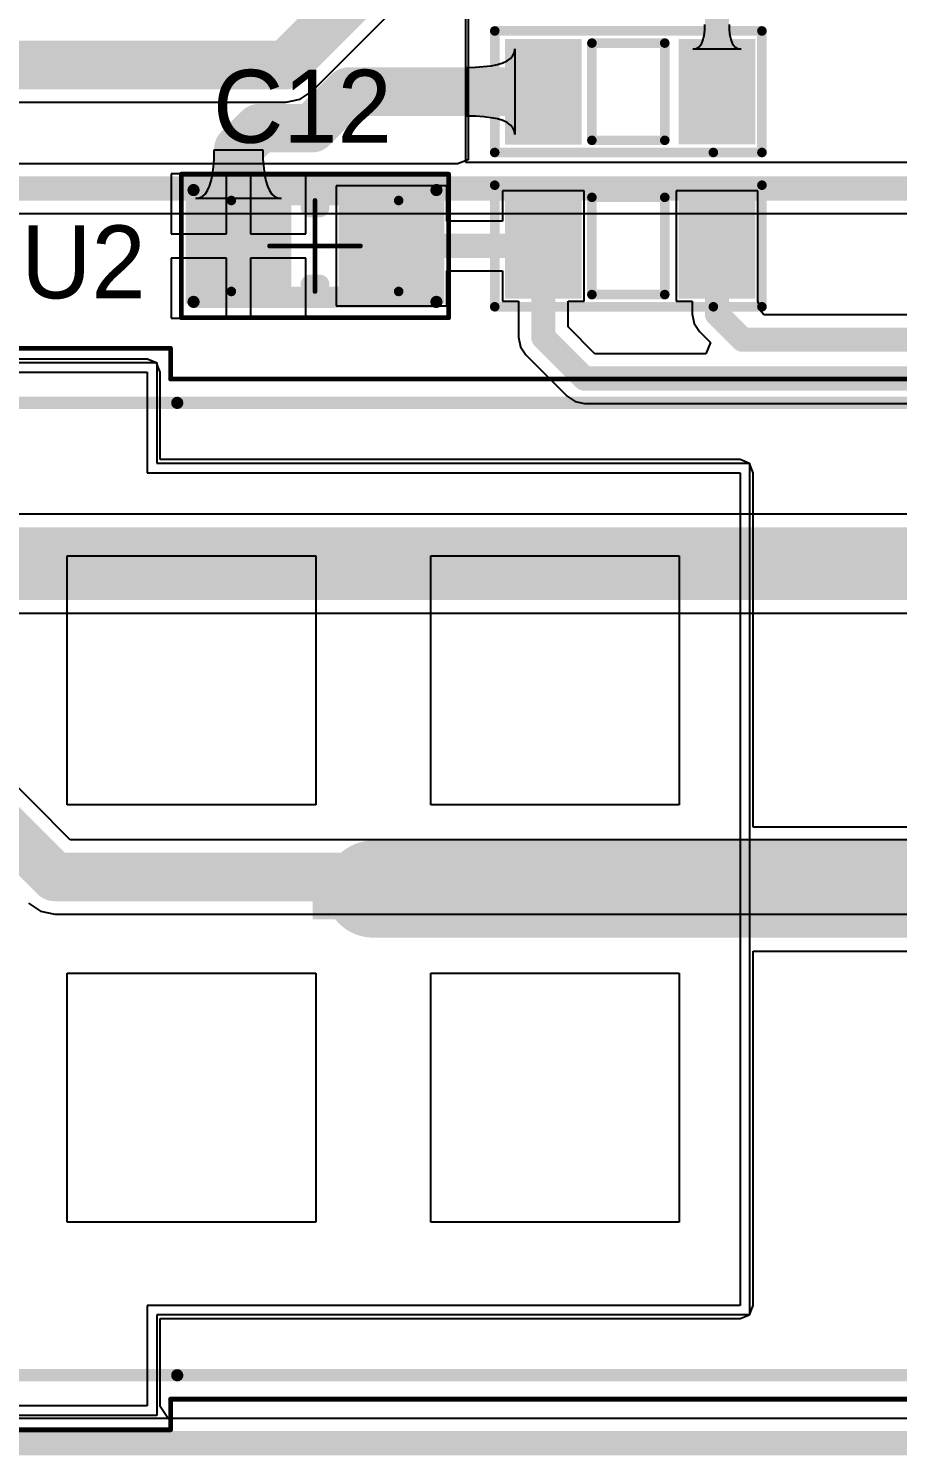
# Model space of a CAD drawing. Header units: millimetres. Extents: x 3.76 to 6.92, y 1.08 to 2.74.
# Drawn here: x 4.51 to 4.868, y 1.076 to 1.663 of the extents above; entities that cross this region are included whole.
import ezdxf

# ---------------------------------------------------------------- set-up
doc = ezdxf.new("R2010")
doc.units = ezdxf.units.MM
doc.header["$MEASUREMENT"] = 0
for name, color, linetype in [('BottomLayer', 5, 'Continuous'), ('KeepOutLayer', 6, 'Continuous'), ('Mechanical13', 56, 'Continuous'), ('Mechanical15', 56, 'Continuous'), ('TopLayer', 1, 'Continuous'), ('TopOverlay', 2, 'Continuous'), ('TopPaste', 8, 'Continuous'), ('TopSolder', 216, 'Continuous')]:
    doc.layers.add(name, color=color, linetype=linetype)

# ---------------------------------------------------------------- blocks, each defined once
blk = doc.blocks.new('CONV_XL4015_3')
at = {"layer": 'Mechanical13', "const_width": 0.005}
for points in [[(-0.24154, 0.2), (-0.24154, -0.2)], [(0.15098, 0.2), (-0.24154, 0.2)], [(0.15098, 0.2), (0.15098, -0.2)], [(0.15098, -0.2), (-0.24154, -0.2)]]:
    blk.add_lwpolyline(points, dxfattribs=at)
at = {"layer": 'Mechanical13'}
for points, const_width in [([(-0.24279, 0.2, 1), (-0.24029, 0.2, 1)], 0.0025), ([(-0.24279, 0.2, 1), (-0.24029, 0.2, 1)], 0.0025), ([(0.14973, 0.2, 1), (0.15223, 0.2, 1)], 0.0025), ([(0.14973, 0.2, 1), (0.15223, 0.2, 1)], 0.0025), ([(-0.47638, 0.13386, 1), (-0.48425, 0.13386, 1)], 0.00787), ([(-0.48622, 0.13386, 1), (-0.48228, 0.13386, 1)], 0.00394), ([(-0.47835, 0.13386, 1), (-0.47441, 0.13386, 1)], 0.00394), ([(-0.24279, -0.2, 1), (-0.24029, -0.2, 1)], 0.0025), ([(-0.24279, -0.2, 1), (-0.24029, -0.2, 1)], 0.0025), ([(0.14973, -0.2, 1), (0.15223, -0.2, 1)], 0.0025), ([(0.14973, -0.2, 1), (0.15223, -0.2, 1)], 0.0025)]:
    blk.add_lwpolyline(points, format="xyb", close=True, dxfattribs=dict(at, const_width=const_width))
at = {"layer": 'Mechanical15', "const_width": 0.00197}
for points in [[(0.08346, 0.22244), (0.08346, 0.20984)], [(0.16083, 0.22244), (0.08346, 0.22244)], [(0.16083, 0.22244), (0.16083, -0.22244)], [(0.08346, 0.20984), (-0.25138, 0.20984)], [(-0.25138, 0.20984), (-0.25138, 0.16476)], [(-0.45925, 0.16476), (-0.45925, -0.16476)], [(-0.25138, 0.16476), (-0.45925, 0.16476)], [(-0.25138, -0.16476), (-0.45925, -0.16476)], [(-0.25138, -0.16476), (-0.25138, -0.20984)], [(0.08346, -0.20984), (-0.25138, -0.20984)], [(0.08346, -0.20984), (0.08346, -0.22244)], [(0.16083, -0.22244), (0.08346, -0.22244)]]:
    blk.add_lwpolyline(points, dxfattribs=at)
at = {"layer": 'Mechanical15', "const_width": 0.000984}
for points in [[(0.08297, 0.22244, 1), (0.08396, 0.22244, 1)], [(0.08297, 0.22244, 1), (0.08396, 0.22244, 1)], [(0.16033, 0.22244, 1), (0.16132, 0.22244, 1)], [(0.16033, 0.22244, 1), (0.16132, 0.22244, 1)], [(-0.25187, 0.20984, 1), (-0.25089, 0.20984, 1)], [(-0.25187, 0.20984, 1), (-0.25089, 0.20984, 1)], [(0.08297, 0.20984, 1), (0.08396, 0.20984, 1)], [(0.08297, 0.20984, 1), (0.08396, 0.20984, 1)], [(-0.45974, 0.16476, 1), (-0.45876, 0.16476, 1)], [(-0.45974, 0.16476, 1), (-0.45876, 0.16476, 1)], [(-0.25187, 0.16476, 1), (-0.25089, 0.16476, 1)], [(-0.25187, 0.16476, 1), (-0.25089, 0.16476, 1)], [(-0.45974, -0.16476, 1), (-0.45876, -0.16476, 1)], [(-0.45974, -0.16476, 1), (-0.45876, -0.16476, 1)], [(-0.25187, -0.16476, 1), (-0.25089, -0.16476, 1)], [(-0.25187, -0.16476, 1), (-0.25089, -0.16476, 1)], [(-0.25187, -0.20984, 1), (-0.25089, -0.20984, 1)], [(-0.25187, -0.20984, 1), (-0.25089, -0.20984, 1)], [(0.08297, -0.20984, 1), (0.08396, -0.20984, 1)], [(0.08297, -0.20984, 1), (0.08396, -0.20984, 1)], [(0.08297, -0.22244, 1), (0.08396, -0.22244, 1)], [(0.08297, -0.22244, 1), (0.08396, -0.22244, 1)], [(0.16033, -0.22244, 1), (0.16132, -0.22244, 1)], [(0.16033, -0.22244, 1), (0.16132, -0.22244, 1)]]:
    blk.add_lwpolyline(points, format="xyb", close=True, dxfattribs=at)
at = {"layer": 'TopLayer'}
for p, q in [((0.09311, 0.17126), (0.09311, 0.2126)), ((0.09311, 0.2126), (0.15098, 0.2126)), ((0.15098, 0.2126), (0.15098, -0.2126)), ((-0.15098, -0.17126), (-0.15098, 0.17126)), ((-0.15098, 0.17126), (0.09311, 0.17126)), ((0.09311, -0.17126), (-0.15098, -0.17126)), ((0.09311, -0.2126), (0.09311, -0.17126)), ((0.15098, -0.2126), (0.09311, -0.2126))]:
    blk.add_line(p, q, dxfattribs=at)
for points in [[(-0.44941, 0.15492), (-0.44941, 0.1128), (-0.36437, 0.15492), (-0.36437, 0.1128)], [(-0.44941, 0.08799), (-0.44941, 0.04587), (-0.36437, 0.08799), (-0.36437, 0.04587)], [(-0.44941, 0.02106), (-0.44941, -0.02106), (-0.36437, 0.02106), (-0.36437, -0.02106)], [(-0.025, -0.0125), (0.025, -0.0125), (-0.025, 0.0125), (0.025, 0.0125)], [(-0.44941, -0.04587), (-0.44941, -0.08799), (-0.36437, -0.04587), (-0.36437, -0.08799)], [(-0.44941, -0.1128), (-0.44941, -0.15492), (-0.36437, -0.1128), (-0.36437, -0.15492)]]:
    blk.add_solid(points, dxfattribs=at)
at = {"layer": 'TopOverlay', "const_width": 0.005}
for points in [[(-0.24154, 0.2), (-0.24154, -0.2)], [(0.08071, 0.2), (-0.24154, 0.2)], [(0.08071, -0.2), (-0.24154, -0.2)]]:
    blk.add_lwpolyline(points, dxfattribs=at)
at = {"layer": 'TopOverlay'}
for points, const_width in [([(-0.24279, 0.2, 1), (-0.24029, 0.2, 1)], 0.0025), ([(-0.24279, 0.2, 1), (-0.24029, 0.2, 1)], 0.0025), ([(0.07946, 0.2, 1), (0.08196, 0.2, 1)], 0.0025), ([(-0.47638, 0.13386, 1), (-0.48425, 0.13386, 1)], 0.00787), ([(-0.48622, 0.13386, 1), (-0.48228, 0.13386, 1)], 0.00394), ([(-0.47835, 0.13386, 1), (-0.47441, 0.13386, 1)], 0.00394), ([(-0.24279, -0.2, 1), (-0.24029, -0.2, 1)], 0.0025), ([(-0.24279, -0.2, 1), (-0.24029, -0.2, 1)], 0.0025), ([(0.07946, -0.2, 1), (0.08196, -0.2, 1)], 0.0025)]:
    blk.add_lwpolyline(points, format="xyb", close=True, dxfattribs=dict(at, const_width=const_width))
at = {"layer": 'TopPaste'}
for p, q in [((-0.12598, 0.03465), (-0.12598, 0.13701)), ((-0.12598, 0.13701), (-0.02362, 0.13701)), ((-0.02362, 0.13701), (-0.02362, 0.03465)), ((0.02362, 0.03465), (0.02362, 0.13701)), ((0.02362, 0.13701), (0.12598, 0.13701)), ((0.12598, 0.13701), (0.12598, 0.03465)), ((-0.02362, 0.03465), (-0.12598, 0.03465)), ((0.12598, 0.03465), (0.02362, 0.03465)), ((-0.12598, -0.13701), (-0.12598, -0.03465)), ((-0.12598, -0.03465), (-0.02362, -0.03465)), ((-0.02362, -0.03465), (-0.02362, -0.13701)), ((0.02362, -0.13701), (0.02362, -0.03465)), ((0.02362, -0.03465), (0.12598, -0.03465)), ((0.12598, -0.03465), (0.12598, -0.13701)), ((-0.02362, -0.13701), (-0.12598, -0.13701)), ((0.12598, -0.13701), (0.02362, -0.13701))]:
    blk.add_line(p, q, dxfattribs=at)
for points in [[(-0.44941, 0.15492), (-0.44941, 0.1128), (-0.36437, 0.15492), (-0.36437, 0.1128)], [(-0.44941, 0.08799), (-0.44941, 0.04587), (-0.36437, 0.08799), (-0.36437, 0.04587)], [(-0.44941, 0.02106), (-0.44941, -0.02106), (-0.36437, 0.02106), (-0.36437, -0.02106)], [(-0.44941, -0.04587), (-0.44941, -0.08799), (-0.36437, -0.04587), (-0.36437, -0.08799)], [(-0.44941, -0.1128), (-0.44941, -0.15492), (-0.36437, -0.1128), (-0.36437, -0.15492)]]:
    blk.add_solid(points, dxfattribs=at)
at = {"layer": 'TopSolder'}
for p, q in [((0.08917, 0.1752), (0.08917, 0.21654)), ((0.08917, 0.21654), (0.15492, 0.21654)), ((0.15492, 0.21654), (0.15492, -0.21654)), ((-0.15492, -0.1752), (-0.15492, 0.1752)), ((-0.15492, 0.1752), (0.08917, 0.1752)), ((0.08917, -0.1752), (-0.15492, -0.1752)), ((0.08917, -0.21654), (0.08917, -0.1752)), ((0.15492, -0.21654), (0.08917, -0.21654))]:
    blk.add_line(p, q, dxfattribs=at)
for points in [[(-0.45341, 0.15892), (-0.45341, 0.1088), (-0.36037, 0.15892), (-0.36037, 0.1088)], [(-0.45341, 0.09199), (-0.45341, 0.04187), (-0.36037, 0.09199), (-0.36037, 0.04187)], [(-0.45341, 0.02506), (-0.45341, -0.02506), (-0.36037, 0.02506), (-0.36037, -0.02506)], [(-0.45341, -0.04187), (-0.45341, -0.09199), (-0.36037, -0.04187), (-0.36037, -0.09199)], [(-0.45341, -0.1088), (-0.45341, -0.15892), (-0.36037, -0.1088), (-0.36037, -0.15892)]]:
    blk.add_solid(points, dxfattribs=at)
blk = doc.blocks.new('RES_SMD_0603_25')
at = {"layer": 'TopLayer'}
for points in [[(-0.04681, -0.01772), (-0.02319, -0.01772), (-0.04681, 0.01772), (-0.02319, 0.01772)], [(0.02468, -0.01771), (0.0483, -0.01771), (0.02468, 0.01772), (0.0483, 0.01772)]]:
    blk.add_solid(points, dxfattribs=at)
at = {"layer": 'TopOverlay', "const_width": 0.00394}
for points in [[(-0.055, 0.025), (0.055, 0.025)], [(-0.055, -0.025), (-0.055, 0.025)], [(0.055, -0.025), (0.055, 0.025)], [(-0.015, 0.02), (0.015, 0.02)], [(-0.015, -0.02), (-0.015, 0.02)], [(0.015, -0.02), (0.015, 0.02)], [(-0.055, -0.025), (0.035, -0.025)], [(-0.015, -0.02), (0.015, -0.02)], [(0.035, -0.025), (0.055, -0.025)]]:
    blk.add_lwpolyline(points, dxfattribs=at)
at = {"layer": 'TopOverlay', "const_width": 0.00197}
for points in [[(-0.05599, 0.025, 1), (-0.05402, 0.025, 1)], [(-0.05599, 0.025, 1), (-0.05402, 0.025, 1)], [(0.05401, 0.025, 1), (0.05598, 0.025, 1)], [(0.05401, 0.025, 1), (0.05598, 0.025, 1)], [(-0.01599, 0.02, 1), (-0.01402, 0.02, 1)], [(-0.01599, 0.02, 1), (-0.01402, 0.02, 1)], [(0.01401, 0.02, 1), (0.01598, 0.02, 1)], [(0.01401, 0.02, 1), (0.01598, 0.02, 1)], [(-0.05599, -0.025, 1), (-0.05402, -0.025, 1)], [(-0.05599, -0.025, 1), (-0.05402, -0.025, 1)], [(-0.01599, -0.02, 1), (-0.01402, -0.02, 1)], [(-0.01599, -0.02, 1), (-0.01402, -0.02, 1)], [(0.01401, -0.02, 1), (0.01598, -0.02, 1)], [(0.01401, -0.02, 1), (0.01598, -0.02, 1)], [(0.03401, -0.025, 1), (0.03598, -0.025, 1)], [(0.03401, -0.025, 1), (0.03598, -0.025, 1)], [(0.05401, -0.025, 1), (0.05598, -0.025, 1)], [(0.05401, -0.025, 1), (0.05598, -0.025, 1)]]:
    blk.add_lwpolyline(points, format="xyb", close=True, dxfattribs=at)
at = {"layer": 'TopPaste'}
for points in [[(-0.04681, -0.01772), (-0.02319, -0.01772), (-0.04681, 0.01772), (-0.02319, 0.01772)], [(0.02468, -0.01771), (0.0483, -0.01771), (0.02468, 0.01772), (0.0483, 0.01772)]]:
    blk.add_solid(points, dxfattribs=at)
at = {"layer": 'TopSolder'}
for points in [[(-0.05081, -0.02172), (-0.01919, -0.02172), (-0.05081, 0.02172), (-0.01919, 0.02172)], [(0.02068, -0.02171), (0.0523, -0.02171), (0.02068, 0.02172), (0.0523, 0.02172)]]:
    blk.add_solid(points, dxfattribs=at)
blk = doc.blocks.new('RES_SMD_0603_33')
at = {"layer": 'TopLayer'}
for points in [[(-0.04681, -0.01772), (-0.02319, -0.01772), (-0.04681, 0.01772), (-0.02319, 0.01772)], [(0.02468, -0.01771), (0.0483, -0.01771), (0.02468, 0.01772), (0.0483, 0.01772)]]:
    blk.add_solid(points, dxfattribs=at)
at = {"layer": 'TopOverlay', "const_width": 0.00394}
for points in [[(-0.055, 0.025), (0.055, 0.025)], [(-0.055, -0.025), (-0.055, 0.025)], [(0.055, -0.025), (0.055, 0.025)], [(-0.015, 0.02), (0.015, 0.02)], [(-0.015, -0.02), (-0.015, 0.02)], [(0.015, -0.02), (0.015, 0.02)], [(-0.055, -0.025), (0.035, -0.025)], [(-0.015, -0.02), (0.015, -0.02)], [(0.035, -0.025), (0.055, -0.025)]]:
    blk.add_lwpolyline(points, dxfattribs=at)
at = {"layer": 'TopOverlay', "const_width": 0.00197}
for points in [[(-0.05599, 0.025, 1), (-0.05402, 0.025, 1)], [(-0.05599, 0.025, 1), (-0.05402, 0.025, 1)], [(0.05401, 0.025, 1), (0.05598, 0.025, 1)], [(0.05401, 0.025, 1), (0.05598, 0.025, 1)], [(-0.01599, 0.02, 1), (-0.01402, 0.02, 1)], [(-0.01599, 0.02, 1), (-0.01402, 0.02, 1)], [(0.01401, 0.02, 1), (0.01598, 0.02, 1)], [(0.01401, 0.02, 1), (0.01598, 0.02, 1)], [(-0.05599, -0.025, 1), (-0.05402, -0.025, 1)], [(-0.05599, -0.025, 1), (-0.05402, -0.025, 1)], [(-0.01599, -0.02, 1), (-0.01402, -0.02, 1)], [(-0.01599, -0.02, 1), (-0.01402, -0.02, 1)], [(0.01401, -0.02, 1), (0.01598, -0.02, 1)], [(0.01401, -0.02, 1), (0.01598, -0.02, 1)], [(0.03401, -0.025, 1), (0.03598, -0.025, 1)], [(0.03401, -0.025, 1), (0.03598, -0.025, 1)], [(0.05401, -0.025, 1), (0.05598, -0.025, 1)], [(0.05401, -0.025, 1), (0.05598, -0.025, 1)]]:
    blk.add_lwpolyline(points, format="xyb", close=True, dxfattribs=at)
at = {"layer": 'TopPaste'}
for points in [[(-0.04681, -0.01772), (-0.02319, -0.01772), (-0.04681, 0.01772), (-0.02319, 0.01772)], [(0.02468, -0.01771), (0.0483, -0.01771), (0.02468, 0.01772), (0.0483, 0.01772)]]:
    blk.add_solid(points, dxfattribs=at)
at = {"layer": 'TopSolder'}
for points in [[(-0.05081, -0.02172), (-0.01919, -0.02172), (-0.05081, 0.02172), (-0.01919, 0.02172)], [(0.02068, -0.02171), (0.0523, -0.02171), (0.02068, 0.02172), (0.0523, 0.02172)]]:
    blk.add_solid(points, dxfattribs=at)
blk = doc.blocks.new('CN_SMD_0603_70')
at = {"layer": 'Mechanical13', "const_width": 0.00394}
for points in [[(-0.03445, 0.0187), (-0.03445, -0.0187)], [(0.03445, 0.0187), (-0.03445, 0.0187)], [(0.03445, 0.0187), (0.03445, -0.0187)], [(0.03445, -0.0187), (-0.03445, -0.0187)]]:
    blk.add_lwpolyline(points, dxfattribs=at)
at = {"layer": 'Mechanical13', "const_width": 0.00197}
for points in [[(-0.03543, 0.0187, 1), (-0.03346, 0.0187, 1)], [(-0.03543, 0.0187, 1), (-0.03346, 0.0187, 1)], [(0.03346, 0.0187, 1), (0.03543, 0.0187, 1)], [(0.03346, 0.0187, 1), (0.03543, 0.0187, 1)], [(-0.03543, -0.0187, 1), (-0.03346, -0.0187, 1)], [(-0.03543, -0.0187, 1), (-0.03346, -0.0187, 1)], [(0.03346, -0.0187, 1), (0.03543, -0.0187, 1)], [(0.03346, -0.0187, 1), (0.03543, -0.0187, 1)]]:
    blk.add_lwpolyline(points, format="xyb", close=True, dxfattribs=at)
at = {"layer": 'Mechanical15', "const_width": 0.00197}
for points in [[(-0.055, 0.02953), (-0.055, -0.02953)], [(0.055, 0.02953), (-0.055, 0.02953)], [(0.055, 0.02953), (0.055, -0.02953)], [(0, 0.0187), (0, -0.0187)], [(0.0187, 0), (-0.0187, 0)], [(0.055, -0.02953), (-0.055, -0.02953)]]:
    blk.add_lwpolyline(points, dxfattribs=at)
at = {"layer": 'Mechanical15', "const_width": 0.000984}
for points in [[(-0.05549, 0.02953, 1), (-0.05451, 0.02953, 1)], [(-0.05549, 0.02953, 1), (-0.05451, 0.02953, 1)], [(0.05451, 0.02953, 1), (0.05549, 0.02953, 1)], [(0.05451, 0.02953, 1), (0.05549, 0.02953, 1)], [(-0.00049, 0.0187, 1), (0.00049, 0.0187, 1)], [(-0.01919, 0, 1), (-0.01821, 0, 1)], [(0.01821, 0, 1), (0.01919, 0, 1)], [(-0.00049, -0.0187, 1), (0.00049, -0.0187, 1)], [(-0.05549, -0.02953, 1), (-0.05451, -0.02953, 1)], [(-0.05549, -0.02953, 1), (-0.05451, -0.02953, 1)], [(0.05451, -0.02953, 1), (0.05549, -0.02953, 1)], [(0.05451, -0.02953, 1), (0.05549, -0.02953, 1)]]:
    blk.add_lwpolyline(points, format="xyb", close=True, dxfattribs=at)
at = {"layer": 'TopLayer'}
for points in [[(-0.01378, -0.01969), (-0.01378, 0.01969), (-0.04921, -0.01969), (-0.04921, 0.01969)], [(0.04921, -0.01969), (0.04921, 0.01969), (0.01378, -0.01969), (0.01378, 0.01969)]]:
    blk.add_solid(points, dxfattribs=at)
at = {"layer": 'TopOverlay'}
for points, const_width in [([(-0.05, 0.023), (-0.05, -0.023)], 0.005), ([(0.05, 0.023), (-0.05, 0.023)], 0.005), ([(0.05, 0.023), (0.05, -0.023)], 0.005), ([(0.00197, 0.01575), (-0.00197, 0.01575)], 0.00787), ([(0.00197, -0.01575), (-0.00197, -0.01575)], 0.00787), ([(0.05, -0.023), (-0.05, -0.023)], 0.005)]:
    blk.add_lwpolyline(points, dxfattribs=dict(at, const_width=const_width))
for points, const_width in [([(-0.05125, 0.023, 1), (-0.04875, 0.023, 1)], 0.0025), ([(-0.05125, 0.023, 1), (-0.04875, 0.023, 1)], 0.0025), ([(0.04875, 0.023, 1), (0.05125, 0.023, 1)], 0.0025), ([(0.04875, 0.023, 1), (0.05125, 0.023, 1)], 0.0025), ([(-0.00394, 0.01575, 1), (0, 0.01575, 1)], 0.00394), ([(0, 0.01575, 1), (0.00394, 0.01575, 1)], 0.00394), ([(-0.00394, -0.01575, 1), (0, -0.01575, 1)], 0.00394), ([(0, -0.01575, 1), (0.00394, -0.01575, 1)], 0.00394), ([(-0.05125, -0.023, 1), (-0.04875, -0.023, 1)], 0.0025), ([(-0.05125, -0.023, 1), (-0.04875, -0.023, 1)], 0.0025), ([(0.04875, -0.023, 1), (0.05125, -0.023, 1)], 0.0025), ([(0.04875, -0.023, 1), (0.05125, -0.023, 1)], 0.0025)]:
    blk.add_lwpolyline(points, format="xyb", close=True, dxfattribs=dict(at, const_width=const_width))
at = {"layer": 'TopPaste'}
for points in [[(-0.01378, -0.01969), (-0.01378, 0.01969), (-0.04921, -0.01969), (-0.04921, 0.01969)], [(0.04921, -0.01969), (0.04921, 0.01969), (0.01378, -0.01969), (0.01378, 0.01969)]]:
    blk.add_solid(points, dxfattribs=at)
at = {"layer": 'TopSolder'}
for points in [[(-0.00978, -0.02369), (-0.00978, 0.02369), (-0.05321, -0.02369), (-0.05321, 0.02369)], [(0.05321, -0.02369), (0.05321, 0.02369), (0.00978, -0.02369), (0.00978, 0.02369)]]:
    blk.add_solid(points, dxfattribs=at)

msp = doc.modelspace()

# ---------------------------------------------------------------- linework, layer by layer
at = {"layer": 'BottomLayer'}
for p, q in [((4.691, 1.66988), (4.691, 1.609)), ((4.691, 1.609), (4.68669, 1.60734)), ((4.68669, 1.60734), (4.4765, 1.60734)), ((4.4765, 1.58695), (5.02091, 1.58695)), ((4.93686, 1.46325), (4.49186, 1.46325)), ((4.5003, 1.42247), (4.91647, 1.42247)), ((4.52718, 1.32929), (4.47466, 1.38181)), ((4.9358, 1.32929), (4.52718, 1.32929)), ((4.51003, 1.30319), (4.51499, 1.29987)), ((4.51499, 1.29987), (4.52084, 1.29871)), ((4.52084, 1.29871), (5.248, 1.29871)), ((6.90241, 1.0912), (3.7732, 1.0912))]:
    msp.add_line(p, q, dxfattribs=at)
for points, const_width in [([(4.44292, 1.59714), (5.02091, 1.59714)], 0.01), ([(4.49186, 1.44286), (4.93686, 1.44286)], 0.03), ([(4.46384, 1.371), (4.52084, 1.314)], 0.02), ([(4.52084, 1.314), (5.248, 1.314)], 0.02)]:
    msp.add_lwpolyline(points, dxfattribs=dict(at, const_width=const_width))
at = {"layer": 'BottomLayer', "const_width": 0.01}
msp.add_lwpolyline([(4.51584, 1.314, 1), (4.52584, 1.314, 1)], format="xyb", close=True, dxfattribs=at)
msp.add_lwpolyline([(4.51584, 1.314, 1), (4.52584, 1.314, 1)], format="xyb", close=True, dxfattribs=at)
at = {"layer": 'KeepOutLayer', "const_width": 0.01}
msp.add_lwpolyline([(3.763, 1.081), (6.91261, 1.081)], dxfattribs=at)
at = {"layer": 'TopLayer'}
for p, q in [((4.69, 1.72571), (4.69, 1.608)), ((4.62681, 1.63719), (4.67882, 1.68919)), ((4.78829, 1.66096), (4.78844, 1.66268)), ((4.78844, 1.66268), (4.78849, 1.6646)), ((4.79849, 1.6646), (4.79854, 1.66268)), ((4.79854, 1.66268), (4.79869, 1.66096)), ((4.78529, 1.65489), (4.78604, 1.65539)), ((4.78604, 1.65539), (4.78669, 1.6561)), ((4.78669, 1.6561), (4.78724, 1.65701)), ((4.78724, 1.65701), (4.78769, 1.65812)), ((4.78769, 1.65812), (4.78804, 1.65944)), ((4.78804, 1.65944), (4.78829, 1.66096)), ((4.79869, 1.66096), (4.79894, 1.65944)), ((4.79894, 1.65944), (4.79929, 1.65812)), ((4.79929, 1.65812), (4.79974, 1.65701)), ((4.79974, 1.65701), (4.80029, 1.6561)), ((4.80029, 1.6561), (4.80094, 1.65539)), ((4.80094, 1.65539), (4.80169, 1.65489)), ((4.70531, 1.6489), (4.70711, 1.64973)), ((4.70711, 1.64973), (4.70851, 1.65072)), ((4.70851, 1.65072), (4.70951, 1.65186)), ((4.70951, 1.65186), (4.71011, 1.65315)), ((4.71011, 1.65315), (4.71031, 1.6546)), ((4.71031, 1.6546), (4.71031, 1.6194)), ((4.78349, 1.65448), (4.78444, 1.65458)), ((4.80349, 1.65448), (4.78349, 1.65448)), ((4.78444, 1.65458), (4.78529, 1.65489)), ((4.80169, 1.65489), (4.80254, 1.65458)), ((4.80254, 1.65458), (4.80349, 1.65448)), ((4.69031, 1.647), (4.69411, 1.64708)), ((4.69031, 1.627), (4.69031, 1.647)), ((4.69411, 1.64708), (4.70051, 1.64768)), ((4.70051, 1.64768), (4.70311, 1.64822)), ((4.70311, 1.64822), (4.70531, 1.6489)), ((4.46138, 1.63271), (4.616, 1.63271)), ((4.616, 1.63271), (4.62185, 1.63387)), ((4.62185, 1.63387), (4.62681, 1.63719)), ((4.69411, 1.62692), (4.69031, 1.627)), ((4.69751, 1.6267), (4.69411, 1.62692)), ((4.70051, 1.62632), (4.69751, 1.6267)), ((4.70311, 1.62578), (4.70051, 1.62632)), ((4.70531, 1.6251), (4.70311, 1.62578)), ((4.70711, 1.62427), (4.70531, 1.6251)), ((4.70851, 1.62328), (4.70711, 1.62427)), ((4.70951, 1.62214), (4.70851, 1.62328)), ((4.71011, 1.62085), (4.70951, 1.62214)), ((4.71031, 1.6194), (4.71011, 1.62085)), ((4.5862, 1.60591), (4.58643, 1.60931)), ((4.58643, 1.60931), (4.5865, 1.61311)), ((4.5865, 1.61311), (4.6065, 1.61311)), ((4.6065, 1.61311), (4.60658, 1.60931)), ((4.60658, 1.60931), (4.60719, 1.60291)), ((4.5915, 1.60323), (4.56879, 1.60323)), ((4.56879, 1.60323), (4.56879, 1.57854)), ((4.58529, 1.60031), (4.58582, 1.60291)), ((4.58582, 1.60291), (4.5862, 1.60591)), ((4.5915, 1.57854), (4.5915, 1.60323)), ((4.62422, 1.60323), (4.6015, 1.60323)), ((4.6015, 1.60323), (4.6015, 1.57854)), ((4.60719, 1.60291), (4.60772, 1.60031)), ((4.62422, 1.57854), (4.62422, 1.60323)), ((4.69, 1.608), (4.92793, 1.608)), ((4.58377, 1.59631), (4.5846, 1.59811)), ((4.5846, 1.59811), (4.58529, 1.60031)), ((4.60772, 1.60031), (4.6084, 1.59811)), ((4.6084, 1.59811), (4.60924, 1.59631)), ((4.68221, 1.59823), (4.63678, 1.59823)), ((4.63678, 1.59823), (4.63678, 1.54886)), ((4.68221, 1.58374), (4.68221, 1.59823)), ((4.57891, 1.59311), (4.58035, 1.59331)), ((4.6141, 1.59311), (4.57891, 1.59311)), ((4.58035, 1.59331), (4.58164, 1.59391)), ((4.58164, 1.59391), (4.58278, 1.59491)), ((4.58278, 1.59491), (4.58377, 1.59631)), ((4.60924, 1.59631), (4.61023, 1.59491)), ((4.61023, 1.59491), (4.61137, 1.59391)), ((4.61137, 1.59391), (4.61266, 1.59331)), ((4.61266, 1.59331), (4.6141, 1.59311)), ((4.73881, 1.59626), (4.70519, 1.59626)), ((4.70519, 1.59626), (4.70519, 1.58374)), ((4.73881, 1.55083), (4.73881, 1.59626)), ((4.8103, 1.59626), (4.77668, 1.59626)), ((4.77668, 1.59626), (4.77668, 1.55083)), ((4.8103, 1.55083), (4.8103, 1.59626)), ((4.70519, 1.58374), (4.68221, 1.58374)), ((4.56879, 1.57854), (4.5915, 1.57854)), ((4.6015, 1.57854), (4.62422, 1.57854)), ((4.5915, 1.56854), (4.56879, 1.56854)), ((4.56879, 1.56854), (4.56879, 1.54386)), ((4.5915, 1.54386), (4.5915, 1.56854)), ((4.62422, 1.56854), (4.6015, 1.56854)), ((4.6015, 1.56854), (4.6015, 1.54386)), ((4.62422, 1.54386), (4.62422, 1.56854)), ((4.68221, 1.54886), (4.68221, 1.56335)), ((4.68221, 1.56335), (4.70519, 1.56335)), ((4.70519, 1.56335), (4.70519, 1.55083)), ((4.70519, 1.55083), (4.7118, 1.55083)), ((4.7118, 1.55083), (4.7118, 1.536)), ((4.73219, 1.54023), (4.73219, 1.55083)), ((4.73219, 1.55083), (4.73881, 1.55083)), ((4.77668, 1.55083), (4.78329, 1.55083)), ((4.78329, 1.55083), (4.78329, 1.54551)), ((4.81188, 1.54648), (4.8103, 1.55083)), ((4.8103, 1.55083), (4.8103, 1.55083)), ((4.56879, 1.54386), (4.5915, 1.54386)), ((4.6015, 1.54386), (4.62422, 1.54386)), ((4.63678, 1.54886), (4.68221, 1.54886)), ((4.78329, 1.54551), (4.78407, 1.54161)), ((4.81274, 1.5452), (4.81188, 1.54648)), ((4.87996, 1.5452), (4.81274, 1.5452)), ((4.74322, 1.5292), (4.73219, 1.54023)), ((4.78407, 1.54161), (4.78628, 1.5383)), ((4.78628, 1.5383), (4.79077, 1.53382)), ((4.7118, 1.536), (4.71258, 1.5321)), ((4.71258, 1.5321), (4.71479, 1.52879)), ((4.79077, 1.53382), (4.78885, 1.5292)), ((4.55889, 1.52701), (4.50102, 1.52701)), ((4.56272, 1.52543), (4.55889, 1.52701)), ((4.71479, 1.52879), (4.73179, 1.51179)), ((4.78885, 1.5292), (4.74322, 1.5292)), ((4.5643, 1.5216), (4.56272, 1.52543)), ((4.5643, 1.48567), (4.5643, 1.5216)), ((4.73179, 1.51179), (4.7351, 1.50958)), ((4.7351, 1.50958), (4.739, 1.5088)), ((4.739, 1.5088), (5.16577, 1.5088)), ((4.80298, 1.48567), (4.5643, 1.48567)), ((4.80681, 1.48409), (4.80298, 1.48567)), ((4.8084, 1.48026), (4.80681, 1.48409)), ((4.8084, 1.33449), (4.8084, 1.48026)), ((5.01137, 1.33449), (4.8084, 1.33449)), ((4.8084, 1.13774), (4.8084, 1.28351)), ((4.8084, 1.28351), (5.01137, 1.28351)), ((4.80298, 1.13233), (4.80681, 1.13391)), ((4.80681, 1.13391), (4.8084, 1.13774)), ((4.5643, 1.0964), (4.5643, 1.13233)), ((4.5643, 1.13233), (4.80298, 1.13233)), ((4.56422, 1.0962), (4.5643, 1.0964)), ((4.56756, 1.0912), (4.56422, 1.0962)), ((5.6325, 1.0912), (4.56756, 1.0912))]:
    msp.add_line(p, q, dxfattribs=at)
for points, const_width in [([(4.616, 1.648), (4.668, 1.7)], 0.02), ([(4.79349, 1.637), (4.79349, 1.68649)], 0.01), ([(4.254, 1.648), (4.616, 1.648)], 0.02), ([(4.62677, 1.622), (4.64177, 1.637)], 0.02), ([(4.64177, 1.637), (4.722, 1.637)], 0.02), ([(4.5965, 1.6135), (4.605, 1.622)], 0.02), ([(4.605, 1.622), (4.62677, 1.622)], 0.02), ([(4.5965, 1.57354), (4.5965, 1.6135)], 0.02), ([(4.6595, 1.57354), (4.722, 1.57354)], 0.01), ([(4.722, 1.536), (4.722, 1.57354)], 0.01), ([(4.79349, 1.54551), (4.79349, 1.57355)], 0.01), ([(4.79349, 1.54551), (4.804, 1.535)], 0.01), ([(4.722, 1.536), (4.739, 1.519)], 0.01), ([(4.804, 1.535), (4.923, 1.535)], 0.01), ([(4.739, 1.519), (5.18, 1.519)], 0.01), ([(4.652, 1.309), (5.05889, 1.309)], 0.04)]:
    msp.add_lwpolyline(points, dxfattribs=dict(at, const_width=const_width))
for points, const_width in [([(4.611, 1.648, 1), (4.621, 1.648, 1)], 0.01), ([(4.611, 1.648, 1), (4.621, 1.648, 1)], 0.01), ([(4.63677, 1.637, 1), (4.64677, 1.637, 1)], 0.01), ([(4.63677, 1.637, 1), (4.64677, 1.637, 1)], 0.01), ([(4.717, 1.637, 1), (4.727, 1.637, 1)], 0.01), ([(4.79099, 1.637, 1), (4.79599, 1.637, 1)], 0.005), ([(4.6, 1.622, 1), (4.61, 1.622, 1)], 0.01), ([(4.6, 1.622, 1), (4.61, 1.622, 1)], 0.01), ([(4.62177, 1.622, 1), (4.63177, 1.622, 1)], 0.01), ([(4.62177, 1.622, 1), (4.63177, 1.622, 1)], 0.01), ([(4.5915, 1.6135, 1), (4.6015, 1.6135, 1)], 0.01), ([(4.5915, 1.6135, 1), (4.6015, 1.6135, 1)], 0.01), ([(4.5915, 1.57354, 1), (4.6015, 1.57354, 1)], 0.01), ([(4.657, 1.57354, 1), (4.662, 1.57354, 1)], 0.005), ([(4.7195, 1.57354, 1), (4.7245, 1.57354, 1)], 0.005), ([(4.7195, 1.57354, 1), (4.7245, 1.57354, 1)], 0.005), ([(4.79099, 1.57355, 1), (4.79599, 1.57355, 1)], 0.005), ([(4.79099, 1.54551, 1), (4.79599, 1.54551, 1)], 0.005), ([(4.79099, 1.54551, 1), (4.79599, 1.54551, 1)], 0.005), ([(4.7195, 1.536, 1), (4.7245, 1.536, 1)], 0.005), ([(4.7195, 1.536, 1), (4.7245, 1.536, 1)], 0.005), ([(4.8015, 1.535, 1), (4.8065, 1.535, 1)], 0.005), ([(4.8015, 1.535, 1), (4.8065, 1.535, 1)], 0.005), ([(4.7365, 1.519, 1), (4.7415, 1.519, 1)], 0.005), ([(4.7365, 1.519, 1), (4.7415, 1.519, 1)], 0.005), ([(4.642, 1.309, 1), (4.662, 1.309, 1)], 0.02)]:
    msp.add_lwpolyline(points, format="xyb", close=True, dxfattribs=dict(at, const_width=const_width))

# ---------------------------------------------------------------- block references
for name, p, rotation in [('RES_SMD_0603_33', (4.757, 1.637), 360), ('CN_SMD_0603_70', (4.628, 1.57354), 180), ('RES_SMD_0603_25', (4.757, 1.57354), 360), ('CONV_XL4015_3', (4.652, 1.309), 180)]:
    msp.add_blockref(name, p, dxfattribs=dict(rotation=rotation))

# ---------------------------------------------------------------- texts
at = {"layer": 'TopOverlay'}
for s, p in [('C12', (4.586, 1.616)), ('U2', (4.507, 1.552))]:
    msp.add_text(s, height=0.03, dxfattribs=at).set_placement(p)

doc.saveas('drawing.dxf')
